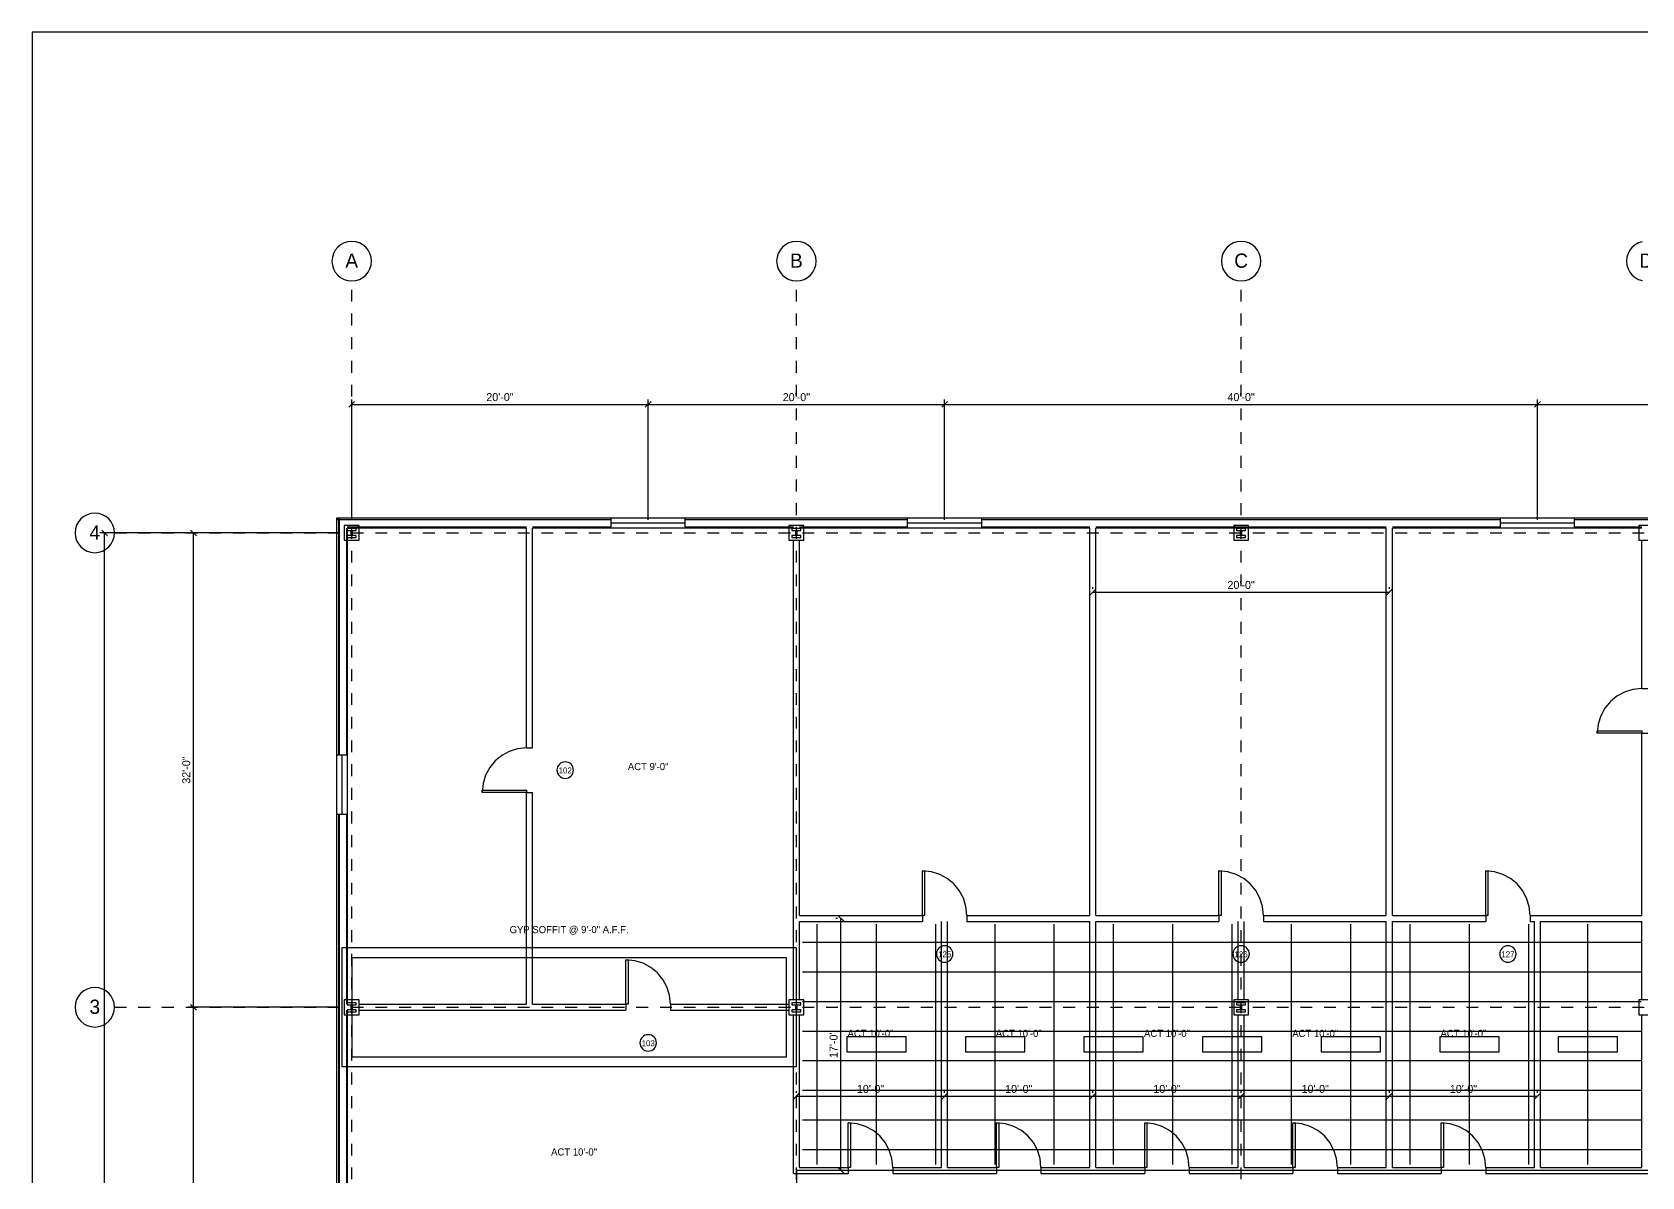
# Model space of a CAD drawing. Header units: inches. Extents: x 0.5 to 35.5, y 0.5 to 23.5.
# Drawn here: x 0.5 to 14.07, y 13.85 to 23.5 of the extents above; entities that cross this region are included whole.
import ezdxf
from ezdxf.enums import TextEntityAlignment as Align

# ---------------------------------------------------------------- set-up
doc = ezdxf.new("R2010")
doc.units = ezdxf.units.IN
doc.linetypes.add('DASHED', pattern=[0.125, 0.0833, -0.0417])
for name, color, linetype in [('A-ANNO-DIMS', 5, 'CONTINUOUS'), ('A-ANNO-SYMB', 5, 'CONTINUOUS'), ('A-ANNO-TEXT', 4, 'CONTINUOUS'), ('A-CLNG-GRID', 1, 'CONTINUOUS'), ('A-CLNG-SOFF', 3, 'CONTINUOUS'), ('A-COLS', 7, 'CONTINUOUS'), ('A-DOOR', 4, 'CONTINUOUS'), ('A-GLAZ', 3, 'CONTINUOUS'), ('A-WALL', 2, 'CONTINUOUS'), ('E-LITE', 2, 'CONTINUOUS'), ('G-ANNO-TTLB', 6, 'CONTINUOUS'), ('S-GRID', 1, 'CONTINUOUS')]:
    doc.layers.add(name, color=color, linetype=linetype)

msp = doc.modelspace()

# ---------------------------------------------------------------- linework, layer by layer
at = {"layer": 'A-ANNO-DIMS'}
for p, q in [((3.16989, 20.33698), (3.219, 20.38608)), ((3.19444, 19.38931), (3.19444, 20.40319)), ((3.19444, 20.36153), (5.69444, 20.36153)), ((5.66989, 20.33698), (5.719, 20.38608)), ((5.66989, 20.33698), (5.719, 20.38608)), ((5.69444, 19.38931), (5.69444, 20.40319)), ((5.69444, 19.38931), (5.69444, 20.40319)), ((5.69444, 20.36153), (8.19444, 20.36153)), ((8.16989, 20.33698), (8.219, 20.38608)), ((8.16989, 20.33698), (8.219, 20.38608)), ((8.19444, 19.38931), (8.19444, 20.40319)), ((8.19444, 19.38931), (8.19444, 20.40319)), ((8.19444, 20.36153), (13.19444, 20.36153)), ((13.16989, 20.33698), (13.219, 20.38608)), ((13.16989, 20.33698), (13.219, 20.38608)), ((13.19444, 19.38931), (13.19444, 20.40319)), ((13.19444, 19.38931), (13.19444, 20.40319)), ((13.19444, 20.36153), (15.69444, 20.36153)), ((3.08292, 19.27778), (1.06903, 19.27778)), ((1.13525, 19.25323), (1.08614, 19.30233)), ((1.11069, 7.77778), (1.11069, 19.27778)), ((3.08292, 19.27778), (1.81903, 19.27778)), ((1.88525, 19.25323), (1.83614, 19.30233)), ((1.86069, 15.27778), (1.86069, 19.27778)), ((9.41989, 18.75323), (9.469, 18.80233)), ((9.44444, 18.80556), (9.44444, 18.81944)), ((9.44444, 18.77778), (11.94444, 18.77778)), ((11.91989, 18.75323), (11.969, 18.80233)), ((11.94444, 18.80556), (11.94444, 18.81944)), ((7.29167, 16.02778), (7.27778, 16.02778)), ((7.344, 16.00323), (7.29489, 16.05233)), ((7.31944, 13.90278), (7.31944, 16.02778)), ((3.08292, 15.27778), (1.81903, 15.27778)), ((3.08292, 15.27778), (1.81903, 15.27778)), ((1.88525, 15.25323), (1.83614, 15.30233)), ((1.88525, 15.25323), (1.83614, 15.30233)), ((1.86069, 11.52778), (1.86069, 15.27778)), ((6.91989, 14.50323), (6.969, 14.55233)), ((6.94444, 14.55556), (6.94444, 14.56944)), ((6.94444, 14.52778), (8.19444, 14.52778)), ((8.16989, 14.50323), (8.219, 14.55233)), ((8.16989, 14.50323), (8.219, 14.55233)), ((8.19444, 14.55556), (8.19444, 14.56944)), ((8.19444, 14.55556), (8.19444, 14.56944)), ((8.19444, 14.52778), (9.44444, 14.52778)), ((9.41989, 14.50323), (9.469, 14.55233)), ((9.41989, 14.50323), (9.469, 14.55233)), ((9.44444, 14.55556), (9.44444, 14.56944)), ((9.44444, 14.55556), (9.44444, 14.56944)), ((9.44444, 14.52778), (10.69444, 14.52778)), ((10.66989, 14.50323), (10.719, 14.55233)), ((10.66989, 14.50323), (10.719, 14.55233)), ((10.69444, 14.55556), (10.69444, 14.56944)), ((10.69444, 14.55556), (10.69444, 14.56944)), ((10.69444, 14.52778), (11.94444, 14.52778)), ((11.91989, 14.50323), (11.969, 14.55233)), ((11.91989, 14.50323), (11.969, 14.55233)), ((11.94444, 14.55556), (11.94444, 14.56944)), ((11.94444, 14.55556), (11.94444, 14.56944)), ((11.94444, 14.52778), (13.19444, 14.52778)), ((13.16989, 14.50323), (13.219, 14.55233)), ((13.19444, 14.55556), (13.19444, 14.56944)), ((7.29167, 13.90278), (7.27778, 13.90278)), ((7.344, 13.87823), (7.29489, 13.92733))]:
    msp.add_line(p, q, dxfattribs=at)
at = {"layer": 'A-ANNO-SYMB'}
for p, q in [((4.9268, 17.29177), (4.92539, 17.27778)), ((4.92539, 17.27778), (4.9268, 17.26378)), ((4.93085, 17.30481), (4.9268, 17.29177)), ((4.9268, 17.26378), (4.93085, 17.25075)), ((4.93725, 17.3166), (4.93085, 17.30481)), ((4.93085, 17.25075), (4.93725, 17.23895)), ((4.94573, 17.32688), (4.93725, 17.3166)), ((4.93725, 17.23895), (4.94573, 17.22867)), ((4.95601, 17.33536), (4.94573, 17.32688)), ((4.9678, 17.34176), (4.95601, 17.33536)), ((4.98084, 17.34581), (4.9678, 17.34176)), ((4.99484, 17.34722), (4.98084, 17.34581)), ((5.00883, 17.34581), (4.99484, 17.34722)), ((5.02187, 17.34176), (5.00883, 17.34581)), ((5.03366, 17.33536), (5.02187, 17.34176)), ((5.04394, 17.32688), (5.03366, 17.33536)), ((5.05242, 17.3166), (5.04394, 17.32688)), ((5.04394, 17.22867), (5.05242, 17.23895)), ((5.05882, 17.30481), (5.05242, 17.3166)), ((5.05242, 17.23895), (5.05882, 17.25075)), ((5.06287, 17.29177), (5.05882, 17.30481)), ((5.05882, 17.25075), (5.06287, 17.26378)), ((5.06428, 17.27778), (5.06287, 17.29177)), ((5.06287, 17.26378), (5.06428, 17.27778)), ((4.94573, 17.22867), (4.95601, 17.22019)), ((4.95601, 17.22019), (4.9678, 17.21379)), ((4.9678, 17.21379), (4.98084, 17.20974)), ((4.98084, 17.20974), (4.99484, 17.20833)), ((4.99484, 17.20833), (5.00883, 17.20974)), ((5.00883, 17.20974), (5.02187, 17.21379)), ((5.02187, 17.21379), (5.03366, 17.22019)), ((5.03366, 17.22019), (5.04394, 17.22867)), ((8.13046, 15.75442), (8.12641, 15.74138)), ((8.13686, 15.76621), (8.13046, 15.75442)), ((8.14534, 15.77649), (8.13686, 15.76621)), ((8.15562, 15.78497), (8.14534, 15.77649)), ((8.16741, 15.79137), (8.15562, 15.78497)), ((8.18045, 15.79542), (8.16741, 15.79137)), ((8.19444, 15.79683), (8.18045, 15.79542)), ((8.20844, 15.79542), (8.19444, 15.79683)), ((8.22148, 15.79137), (8.20844, 15.79542)), ((8.23327, 15.78497), (8.22148, 15.79137)), ((8.24355, 15.77649), (8.23327, 15.78497)), ((8.25203, 15.76621), (8.24355, 15.77649)), ((8.25843, 15.75442), (8.25203, 15.76621)), ((8.26248, 15.74138), (8.25843, 15.75442)), ((10.63046, 15.75442), (10.62641, 15.74138)), ((10.63686, 15.76621), (10.63046, 15.75442)), ((10.64534, 15.77649), (10.63686, 15.76621)), ((10.65562, 15.78497), (10.64534, 15.77649)), ((10.66741, 15.79137), (10.65562, 15.78497)), ((10.68045, 15.79542), (10.66741, 15.79137)), ((10.69444, 15.79683), (10.68045, 15.79542)), ((10.70844, 15.79542), (10.69444, 15.79683)), ((10.72148, 15.79137), (10.70844, 15.79542)), ((10.73327, 15.78497), (10.72148, 15.79137)), ((10.74355, 15.77649), (10.73327, 15.78497)), ((10.75203, 15.76621), (10.74355, 15.77649)), ((10.75843, 15.75442), (10.75203, 15.76621)), ((10.76248, 15.74138), (10.75843, 15.75442)), ((12.88046, 15.75442), (12.87641, 15.74138)), ((12.88686, 15.76621), (12.88046, 15.75442)), ((12.89534, 15.77649), (12.88686, 15.76621)), ((12.90562, 15.78497), (12.89534, 15.77649)), ((12.91741, 15.79137), (12.90562, 15.78497)), ((12.93045, 15.79542), (12.91741, 15.79137)), ((12.94444, 15.79683), (12.93045, 15.79542)), ((12.95844, 15.79542), (12.94444, 15.79683)), ((12.97148, 15.79137), (12.95844, 15.79542)), ((12.98327, 15.78497), (12.97148, 15.79137)), ((12.99355, 15.77649), (12.98327, 15.78497)), ((13.00203, 15.76621), (12.99355, 15.77649)), ((13.00843, 15.75442), (13.00203, 15.76621)), ((13.01248, 15.74138), (13.00843, 15.75442)), ((8.12641, 15.74138), (8.125, 15.72739)), ((8.125, 15.72739), (8.12641, 15.71339)), ((8.12641, 15.71339), (8.13046, 15.70036)), ((8.13046, 15.70036), (8.13686, 15.68856)), ((8.13686, 15.68856), (8.14534, 15.67828)), ((8.14534, 15.67828), (8.15562, 15.6698)), ((8.15562, 15.6698), (8.16741, 15.6634)), ((8.16741, 15.6634), (8.18045, 15.65935)), ((8.18045, 15.65935), (8.19444, 15.65794)), ((8.19444, 15.65794), (8.20844, 15.65935)), ((8.20844, 15.65935), (8.22148, 15.6634)), ((8.22148, 15.6634), (8.23327, 15.6698)), ((8.23327, 15.6698), (8.24355, 15.67828)), ((8.24355, 15.67828), (8.25203, 15.68856)), ((8.25203, 15.68856), (8.25843, 15.70036)), ((8.25843, 15.70036), (8.26248, 15.71339)), ((8.26389, 15.72739), (8.26248, 15.74138)), ((8.26248, 15.71339), (8.26389, 15.72739)), ((10.62641, 15.74138), (10.625, 15.72739)), ((10.625, 15.72739), (10.62641, 15.71339)), ((10.62641, 15.71339), (10.63046, 15.70036)), ((10.63046, 15.70036), (10.63686, 15.68856)), ((10.63686, 15.68856), (10.64534, 15.67828)), ((10.64534, 15.67828), (10.65562, 15.6698)), ((10.65562, 15.6698), (10.66741, 15.6634)), ((10.66741, 15.6634), (10.68045, 15.65935)), ((10.68045, 15.65935), (10.69444, 15.65794)), ((10.69444, 15.65794), (10.70844, 15.65935)), ((10.70844, 15.65935), (10.72148, 15.6634)), ((10.72148, 15.6634), (10.73327, 15.6698)), ((10.73327, 15.6698), (10.74355, 15.67828)), ((10.74355, 15.67828), (10.75203, 15.68856)), ((10.75203, 15.68856), (10.75843, 15.70036)), ((10.75843, 15.70036), (10.76248, 15.71339)), ((10.76389, 15.72739), (10.76248, 15.74138)), ((10.76248, 15.71339), (10.76389, 15.72739)), ((12.87641, 15.74138), (12.875, 15.72739)), ((12.875, 15.72739), (12.87641, 15.71339)), ((12.87641, 15.71339), (12.88046, 15.70036)), ((12.88046, 15.70036), (12.88686, 15.68856)), ((12.88686, 15.68856), (12.89534, 15.67828)), ((12.89534, 15.67828), (12.90562, 15.6698)), ((12.90562, 15.6698), (12.91741, 15.6634)), ((12.91741, 15.6634), (12.93045, 15.65935)), ((12.93045, 15.65935), (12.94444, 15.65794)), ((12.94444, 15.65794), (12.95844, 15.65935)), ((12.95844, 15.65935), (12.97148, 15.6634)), ((12.97148, 15.6634), (12.98327, 15.6698)), ((12.98327, 15.6698), (12.99355, 15.67828)), ((12.99355, 15.67828), (13.00203, 15.68856)), ((13.00203, 15.68856), (13.00843, 15.70036)), ((13.00843, 15.70036), (13.01248, 15.71339)), ((13.01389, 15.72739), (13.01248, 15.74138)), ((13.01248, 15.71339), (13.01389, 15.72739)), ((5.62641, 14.99138), (5.625, 14.97739)), ((5.625, 14.97739), (5.62641, 14.96339)), ((5.63046, 15.00442), (5.62641, 14.99138)), ((5.62641, 14.96339), (5.63046, 14.95036)), ((5.63686, 15.01621), (5.63046, 15.00442)), ((5.63046, 14.95036), (5.63686, 14.93856)), ((5.64534, 15.02649), (5.63686, 15.01621)), ((5.63686, 14.93856), (5.64534, 14.92828)), ((5.65562, 15.03497), (5.64534, 15.02649)), ((5.66741, 15.04137), (5.65562, 15.03497)), ((5.68045, 15.04542), (5.66741, 15.04137)), ((5.69444, 15.04683), (5.68045, 15.04542)), ((5.70844, 15.04542), (5.69444, 15.04683)), ((5.72148, 15.04137), (5.70844, 15.04542)), ((5.73327, 15.03497), (5.72148, 15.04137)), ((5.74355, 15.02649), (5.73327, 15.03497)), ((5.75203, 15.01621), (5.74355, 15.02649)), ((5.74355, 14.92828), (5.75203, 14.93856)), ((5.75843, 15.00442), (5.75203, 15.01621)), ((5.75203, 14.93856), (5.75843, 14.95036)), ((5.76248, 14.99138), (5.75843, 15.00442)), ((5.75843, 14.95036), (5.76248, 14.96339)), ((5.76389, 14.97739), (5.76248, 14.99138)), ((5.76248, 14.96339), (5.76389, 14.97739)), ((5.64534, 14.92828), (5.65562, 14.9198)), ((5.65562, 14.9198), (5.66741, 14.9134)), ((5.66741, 14.9134), (5.68045, 14.90935)), ((5.68045, 14.90935), (5.69444, 14.90794)), ((5.69444, 14.90794), (5.70844, 14.90935)), ((5.70844, 14.90935), (5.72148, 14.9134)), ((5.72148, 14.9134), (5.73327, 14.9198)), ((5.73327, 14.9198), (5.74355, 14.92828))]:
    msp.add_line(p, q, dxfattribs=at)
at = {"layer": 'A-CLNG-GRID'}
for p, q in [((7.11944, 13.95278), (7.11944, 15.97778)), ((7.61944, 13.95278), (7.61944, 15.97778)), ((8.11944, 13.95278), (8.11944, 15.97778)), ((8.61944, 13.95278), (8.61944, 15.97778)), ((9.11944, 13.95278), (9.11944, 15.97778)), ((9.61944, 13.95278), (9.61944, 15.97778)), ((10.11944, 13.95278), (10.11944, 15.97778)), ((10.61944, 13.95278), (10.61944, 15.97778)), ((11.11944, 13.95278), (11.11944, 15.97778)), ((11.61944, 13.95278), (11.61944, 15.97778)), ((12.11944, 13.95278), (12.11944, 15.97778)), ((12.61944, 13.95278), (12.61944, 15.97778)), ((13.11944, 13.95278), (13.11944, 15.97778)), ((13.61944, 13.95278), (13.61944, 15.97778)), ((6.99444, 15.82778), (14.06944, 15.82778)), ((6.99444, 15.57778), (14.06944, 15.57778)), ((6.99444, 15.32778), (14.06944, 15.32778)), ((6.99444, 15.07778), (14.06944, 15.07778)), ((6.99444, 14.82778), (14.06944, 14.82778)), ((6.99444, 14.57778), (14.06944, 14.57778)), ((6.99444, 14.32778), (14.06944, 14.32778)), ((6.99444, 14.07778), (14.06944, 14.07778))]:
    msp.add_line(p, q, dxfattribs=at)
at = {"layer": 'A-CLNG-SOFF'}
for p, q in [((6.94444, 15.77778), (3.11111, 15.77778)), ((3.11111, 15.77778), (3.11111, 14.77778)), ((6.94444, 14.77778), (6.94444, 15.77778)), ((6.86111, 15.69444), (3.19444, 15.69444)), ((3.19444, 15.69444), (3.19444, 14.86111)), ((6.86111, 14.86111), (6.86111, 15.69444)), ((3.19444, 14.86111), (6.86111, 14.86111)), ((3.11111, 14.77778), (6.94444, 14.77778)), ((26.44444, 13.90278), (6.94444, 13.90278)), ((6.94444, 13.90278), (6.94444, 13.15278))]:
    msp.add_line(p, q, dxfattribs=at)
at = {"layer": 'A-COLS'}
for p, q in [((3.25694, 19.34028), (3.13194, 19.34028)), ((3.13194, 19.34028), (3.13194, 19.21528)), ((3.23194, 19.31528), (3.15694, 19.31528)), ((3.15694, 19.31528), (3.15694, 19.29861)), ((3.15694, 19.29861), (3.1875, 19.29861)), ((3.1875, 19.29861), (3.1875, 19.25694)), ((3.20139, 19.25694), (3.20139, 19.29861)), ((3.20139, 19.29861), (3.23194, 19.29861)), ((3.23194, 19.29861), (3.23194, 19.31528)), ((3.25694, 19.21528), (3.25694, 19.34028)), ((7.00694, 19.34028), (6.88194, 19.34028)), ((6.88194, 19.34028), (6.88194, 19.21528)), ((6.98194, 19.31528), (6.90694, 19.31528)), ((6.90694, 19.31528), (6.90694, 19.29861)), ((6.90694, 19.29861), (6.9375, 19.29861)), ((6.9375, 19.29861), (6.9375, 19.25694)), ((6.95139, 19.25694), (6.95139, 19.29861)), ((6.95139, 19.29861), (6.98194, 19.29861)), ((6.98194, 19.29861), (6.98194, 19.31528)), ((7.00694, 19.21528), (7.00694, 19.34028)), ((10.75694, 19.34028), (10.63194, 19.34028)), ((10.63194, 19.34028), (10.63194, 19.21528)), ((10.73194, 19.31528), (10.65694, 19.31528)), ((10.65694, 19.31528), (10.65694, 19.29861)), ((10.65694, 19.29861), (10.6875, 19.29861)), ((10.6875, 19.29861), (10.6875, 19.25694)), ((10.70139, 19.25694), (10.70139, 19.29861)), ((10.70139, 19.29861), (10.73194, 19.29861)), ((10.73194, 19.29861), (10.73194, 19.31528)), ((10.75694, 19.21528), (10.75694, 19.34028)), ((14.17361, 19.34028), (14.04861, 19.34028)), ((14.04861, 19.34028), (14.04861, 19.21528)), ((3.13194, 19.21528), (3.25694, 19.21528)), ((3.1875, 19.25694), (3.15694, 19.25694)), ((3.15694, 19.25694), (3.15694, 19.24028)), ((3.15694, 19.24028), (3.23194, 19.24028)), ((3.23194, 19.25694), (3.20139, 19.25694)), ((3.23194, 19.24028), (3.23194, 19.25694)), ((6.88194, 19.21528), (7.00694, 19.21528)), ((6.9375, 19.25694), (6.90694, 19.25694)), ((6.90694, 19.25694), (6.90694, 19.24028)), ((6.90694, 19.24028), (6.98194, 19.24028)), ((6.98194, 19.25694), (6.95139, 19.25694)), ((6.98194, 19.24028), (6.98194, 19.25694)), ((10.63194, 19.21528), (10.75694, 19.21528)), ((10.6875, 19.25694), (10.65694, 19.25694)), ((10.65694, 19.25694), (10.65694, 19.24028)), ((10.65694, 19.24028), (10.73194, 19.24028)), ((10.73194, 19.25694), (10.70139, 19.25694)), ((10.73194, 19.24028), (10.73194, 19.25694)), ((14.04861, 19.21528), (14.17361, 19.21528)), ((3.25694, 15.34028), (3.13194, 15.34028)), ((3.13194, 15.34028), (3.13194, 15.21528)), ((3.25694, 15.21528), (3.25694, 15.34028)), ((7.00694, 15.34028), (6.88194, 15.34028)), ((6.88194, 15.34028), (6.88194, 15.21528)), ((7.00694, 15.21528), (7.00694, 15.34028)), ((10.75694, 15.34028), (10.63194, 15.34028)), ((10.63194, 15.34028), (10.63194, 15.21528)), ((10.75694, 15.21528), (10.75694, 15.34028)), ((14.17361, 15.34028), (14.04861, 15.34028)), ((14.04861, 15.34028), (14.04861, 15.21528)), ((3.13194, 15.21528), (3.25694, 15.21528)), ((3.23194, 15.31528), (3.15694, 15.31528)), ((3.15694, 15.31528), (3.15694, 15.29861)), ((3.15694, 15.29861), (3.1875, 15.29861)), ((3.1875, 15.25694), (3.15694, 15.25694)), ((3.15694, 15.25694), (3.15694, 15.24028)), ((3.15694, 15.24028), (3.23194, 15.24028)), ((3.1875, 15.29861), (3.1875, 15.25694)), ((3.20139, 15.25694), (3.20139, 15.29861)), ((3.20139, 15.29861), (3.23194, 15.29861)), ((3.23194, 15.25694), (3.20139, 15.25694)), ((3.23194, 15.29861), (3.23194, 15.31528)), ((3.23194, 15.24028), (3.23194, 15.25694)), ((6.88194, 15.21528), (7.00694, 15.21528)), ((6.98194, 15.31528), (6.90694, 15.31528)), ((6.90694, 15.31528), (6.90694, 15.29861)), ((6.90694, 15.29861), (6.9375, 15.29861)), ((6.9375, 15.25694), (6.90694, 15.25694)), ((6.90694, 15.25694), (6.90694, 15.24028)), ((6.90694, 15.24028), (6.98194, 15.24028)), ((6.9375, 15.29861), (6.9375, 15.25694)), ((6.95139, 15.25694), (6.95139, 15.29861)), ((6.95139, 15.29861), (6.98194, 15.29861)), ((6.98194, 15.25694), (6.95139, 15.25694)), ((6.98194, 15.29861), (6.98194, 15.31528)), ((6.98194, 15.24028), (6.98194, 15.25694)), ((10.63194, 15.21528), (10.75694, 15.21528)), ((10.73194, 15.31528), (10.65694, 15.31528)), ((10.65694, 15.31528), (10.65694, 15.29861)), ((10.65694, 15.29861), (10.6875, 15.29861)), ((10.6875, 15.25694), (10.65694, 15.25694)), ((10.65694, 15.25694), (10.65694, 15.24028)), ((10.65694, 15.24028), (10.73194, 15.24028)), ((10.6875, 15.29861), (10.6875, 15.25694)), ((10.70139, 15.25694), (10.70139, 15.29861)), ((10.70139, 15.29861), (10.73194, 15.29861)), ((10.73194, 15.25694), (10.70139, 15.25694)), ((10.73194, 15.29861), (10.73194, 15.31528)), ((10.73194, 15.24028), (10.73194, 15.25694)), ((14.04861, 15.21528), (14.17361, 15.21528))]:
    msp.add_line(p, q, dxfattribs=at)
at = {"layer": 'A-DOOR'}
for p, q in [((13.92738, 17.93581), (13.86368, 17.90123)), ((13.99778, 17.95766), (13.92738, 17.93581)), ((14.07335, 17.96528), (13.99778, 17.95766)), ((13.76239, 17.79994), (13.72782, 17.73624)), ((13.80819, 17.85544), (13.76239, 17.79994)), ((13.86368, 17.90123), (13.80819, 17.85544)), ((13.70597, 17.66585), (13.69835, 17.59028)), ((13.72782, 17.73624), (13.70597, 17.66585)), ((13.69835, 17.59028), (13.69835, 17.60851)), ((13.69835, 17.60851), (14.07335, 17.60851)), ((14.07335, 17.59028), (13.69835, 17.59028)), ((14.07335, 17.60851), (14.07335, 17.59028)), ((4.45939, 17.40123), (4.40389, 17.35544)), ((4.52309, 17.43581), (4.45939, 17.40123)), ((4.59348, 17.45766), (4.52309, 17.43581)), ((4.66905, 17.46528), (4.59348, 17.45766)), ((4.3581, 17.29994), (4.32352, 17.23624)), ((4.40389, 17.35544), (4.3581, 17.29994)), ((4.30167, 17.16585), (4.29405, 17.09028)), ((4.29405, 17.09028), (4.29405, 17.10851)), ((4.29405, 17.10851), (4.66905, 17.10851)), ((4.32352, 17.23624), (4.30167, 17.16585)), ((4.66905, 17.10851), (4.66905, 17.09028)), ((4.66905, 17.09028), (4.29405, 17.09028)), ((8.00694, 16.05317), (8.00694, 16.42817)), ((8.00694, 16.42817), (8.02517, 16.42817)), ((8.08252, 16.42055), (8.00694, 16.42817)), ((8.02517, 16.42817), (8.02517, 16.05317)), ((10.50694, 16.05317), (10.50694, 16.42817)), ((10.50694, 16.42817), (10.52517, 16.42817)), ((10.58252, 16.42055), (10.50694, 16.42817)), ((10.52517, 16.42817), (10.52517, 16.05317)), ((12.75694, 16.05317), (12.75694, 16.42817)), ((12.75694, 16.42817), (12.77517, 16.42817)), ((12.83252, 16.42055), (12.75694, 16.42817)), ((12.77517, 16.42817), (12.77517, 16.05317)), ((8.15291, 16.3987), (8.08252, 16.42055)), ((8.21661, 16.36412), (8.15291, 16.3987)), ((8.27211, 16.31833), (8.21661, 16.36412)), ((8.3179, 16.26283), (8.27211, 16.31833)), ((10.65291, 16.3987), (10.58252, 16.42055)), ((10.71661, 16.36412), (10.65291, 16.3987)), ((10.77211, 16.31833), (10.71661, 16.36412)), ((10.8179, 16.26283), (10.77211, 16.31833)), ((12.90291, 16.3987), (12.83252, 16.42055)), ((12.96661, 16.36412), (12.90291, 16.3987)), ((13.02211, 16.31833), (12.96661, 16.36412)), ((13.0679, 16.26283), (13.02211, 16.31833)), ((8.35248, 16.19914), (8.3179, 16.26283)), ((8.37433, 16.12874), (8.35248, 16.19914)), ((10.85248, 16.19914), (10.8179, 16.26283)), ((10.87433, 16.12874), (10.85248, 16.19914)), ((13.10248, 16.19914), (13.0679, 16.26283)), ((13.12433, 16.12874), (13.10248, 16.19914)), ((8.02517, 16.05317), (8.00694, 16.05317)), ((8.38194, 16.05317), (8.37433, 16.12874)), ((10.52517, 16.05317), (10.50694, 16.05317)), ((10.88194, 16.05317), (10.87433, 16.12874)), ((12.77517, 16.05317), (12.75694, 16.05317)), ((13.13194, 16.05317), (13.12433, 16.12874)), ((5.50694, 15.30317), (5.50694, 15.67817)), ((5.50694, 15.67817), (5.52517, 15.67817)), ((5.58252, 15.67055), (5.50694, 15.67817)), ((5.52517, 15.67817), (5.52517, 15.30317)), ((5.65291, 15.6487), (5.58252, 15.67055)), ((5.71661, 15.61412), (5.65291, 15.6487)), ((5.77211, 15.56833), (5.71661, 15.61412)), ((5.8179, 15.51283), (5.77211, 15.56833)), ((5.85248, 15.44914), (5.8179, 15.51283)), ((5.87433, 15.37874), (5.85248, 15.44914)), ((5.88194, 15.30317), (5.87433, 15.37874)), ((5.52517, 15.30317), (5.50694, 15.30317)), ((7.38194, 13.92817), (7.38194, 14.30317)), ((7.38194, 14.30317), (7.40017, 14.30317)), ((7.45752, 14.29555), (7.38194, 14.30317)), ((7.40017, 14.30317), (7.40017, 13.92817)), ((7.52791, 14.2737), (7.45752, 14.29555)), ((7.59161, 14.23912), (7.52791, 14.2737)), ((8.63194, 13.92817), (8.63194, 14.30317)), ((8.63194, 14.30317), (8.65017, 14.30317)), ((8.70752, 14.29555), (8.63194, 14.30317)), ((8.65017, 14.30317), (8.65017, 13.92817)), ((8.77791, 14.2737), (8.70752, 14.29555)), ((8.84161, 14.23912), (8.77791, 14.2737)), ((9.88194, 13.92817), (9.88194, 14.30317)), ((9.88194, 14.30317), (9.90017, 14.30317)), ((9.95752, 14.29555), (9.88194, 14.30317)), ((9.90017, 14.30317), (9.90017, 13.92817)), ((10.02791, 14.2737), (9.95752, 14.29555)), ((10.09161, 14.23912), (10.02791, 14.2737)), ((11.13194, 13.92817), (11.13194, 14.30317)), ((11.13194, 14.30317), (11.15017, 14.30317)), ((11.20752, 14.29555), (11.13194, 14.30317)), ((11.15017, 14.30317), (11.15017, 13.92817)), ((11.27791, 14.2737), (11.20752, 14.29555)), ((11.34161, 14.23912), (11.27791, 14.2737)), ((12.38194, 13.92817), (12.38194, 14.30317)), ((12.38194, 14.30317), (12.40017, 14.30317)), ((12.45752, 14.29555), (12.38194, 14.30317)), ((12.40017, 14.30317), (12.40017, 13.92817)), ((12.52791, 14.2737), (12.45752, 14.29555)), ((12.59161, 14.23912), (12.52791, 14.2737)), ((7.64711, 14.19333), (7.59161, 14.23912)), ((7.6929, 14.13783), (7.64711, 14.19333)), ((7.72748, 14.07414), (7.6929, 14.13783)), ((8.89711, 14.19333), (8.84161, 14.23912)), ((8.9429, 14.13783), (8.89711, 14.19333)), ((8.97748, 14.07414), (8.9429, 14.13783)), ((10.14711, 14.19333), (10.09161, 14.23912)), ((10.1929, 14.13783), (10.14711, 14.19333)), ((10.22748, 14.07414), (10.1929, 14.13783)), ((11.39711, 14.19333), (11.34161, 14.23912)), ((11.4429, 14.13783), (11.39711, 14.19333)), ((11.47748, 14.07414), (11.4429, 14.13783)), ((12.64711, 14.19333), (12.59161, 14.23912)), ((12.6929, 14.13783), (12.64711, 14.19333)), ((12.72748, 14.07414), (12.6929, 14.13783)), ((7.74933, 14.00374), (7.72748, 14.07414)), ((7.75694, 13.92817), (7.74933, 14.00374)), ((8.99933, 14.00374), (8.97748, 14.07414)), ((9.00694, 13.92817), (8.99933, 14.00374)), ((10.24933, 14.00374), (10.22748, 14.07414)), ((10.25694, 13.92817), (10.24933, 14.00374)), ((11.49933, 14.00374), (11.47748, 14.07414)), ((11.50694, 13.92817), (11.49933, 14.00374)), ((12.74933, 14.00374), (12.72748, 14.07414)), ((12.75694, 13.92817), (12.74933, 14.00374)), ((7.40017, 13.92817), (7.38194, 13.92817)), ((8.65017, 13.92817), (8.63194, 13.92817)), ((9.90017, 13.92817), (9.88194, 13.92817)), ((11.15017, 13.92817), (11.13194, 13.92817)), ((12.40017, 13.92817), (12.38194, 13.92817))]:
    msp.add_line(p, q, dxfattribs=at)
at = {"layer": 'A-GLAZ'}
for p, q in [((6.00694, 19.40343), (5.38194, 19.40343)), ((6.00694, 19.36111), (5.38194, 19.36111)), ((6.00694, 19.31879), (5.38194, 19.31879)), ((8.50694, 19.40343), (7.88194, 19.40343)), ((8.50694, 19.36111), (7.88194, 19.36111)), ((8.50694, 19.31879), (7.88194, 19.31879)), ((13.50694, 19.40343), (12.88194, 19.40343)), ((13.50694, 19.36111), (12.88194, 19.36111)), ((13.50694, 19.31879), (12.88194, 19.31879)), ((3.06489, 17.40278), (3.06489, 16.90278)), ((3.11111, 17.40278), (3.11111, 16.90278)), ((3.15734, 17.40278), (3.15734, 16.90278))]:
    msp.add_line(p, q, dxfattribs=at)
at = {"layer": 'A-WALL'}
for p, q in [((5.38194, 19.40343), (3.06489, 19.40343)), ((3.06489, 19.40343), (3.06489, 17.40278)), ((5.38194, 19.3878), (3.06489, 19.3878)), ((3.08181, 19.40343), (3.08181, 17.40278)), ((3.08832, 19.40343), (3.08832, 17.40278)), ((3.15082, 19.31879), (3.15082, 17.40278)), ((4.66905, 19.3253), (3.15734, 19.3253)), ((4.66905, 19.31879), (3.15734, 19.31879)), ((3.15734, 19.31879), (3.15734, 17.40278)), ((4.66905, 17.46528), (4.66905, 19.31879)), ((5.38194, 19.3253), (4.71984, 19.3253)), ((5.38194, 19.31879), (4.71984, 19.31879)), ((4.71984, 17.46528), (4.71984, 19.31879)), ((5.38194, 19.31879), (5.38194, 19.40343)), ((7.88194, 19.40343), (6.00694, 19.40343)), ((6.00694, 19.31879), (6.00694, 19.40343)), ((7.88194, 19.3878), (6.00694, 19.3878)), ((6.91905, 19.3253), (6.00694, 19.3253)), ((6.91905, 19.31879), (6.00694, 19.31879)), ((7.88194, 19.3253), (6.96984, 19.3253)), ((7.88194, 19.31879), (6.96984, 19.31879)), ((7.88194, 19.31879), (7.88194, 19.40343)), ((12.88194, 19.40343), (8.50694, 19.40343)), ((8.50694, 19.31879), (8.50694, 19.40343)), ((12.88194, 19.3878), (8.50694, 19.3878)), ((9.41905, 19.3253), (8.50694, 19.3253)), ((9.41905, 19.31879), (8.50694, 19.31879)), ((9.41905, 16.05317), (9.41905, 19.31879)), ((11.91905, 19.3253), (9.46984, 19.3253)), ((11.91905, 19.31879), (9.46984, 19.31879)), ((9.46984, 16.05317), (9.46984, 19.31879)), ((11.91905, 16.05317), (11.91905, 19.31879)), ((12.88194, 19.3253), (11.96984, 19.3253)), ((12.88194, 19.31879), (11.96984, 19.31879)), ((11.96984, 16.05317), (11.96984, 19.31879)), ((12.88194, 19.31879), (12.88194, 19.40343)), ((15.38194, 19.40343), (13.50694, 19.40343)), ((13.50694, 19.31879), (13.50694, 19.40343)), ((15.38194, 19.3878), (13.50694, 19.3878)), ((14.07335, 19.3253), (13.50694, 19.3253)), ((14.07335, 19.31879), (13.50694, 19.31879)), ((6.91905, 15.34028), (6.91905, 19.21528)), ((6.96984, 16.05317), (6.96984, 19.21528)), ((14.07335, 17.96528), (14.07335, 19.21528)), ((14.07335, 17.96528), (14.14887, 17.96528)), ((14.07335, 16.05317), (14.07335, 17.59028)), ((14.07335, 17.59028), (14.14887, 17.59028)), ((3.15734, 17.40278), (3.06489, 17.40278)), ((4.66905, 17.46528), (4.71984, 17.46528)), ((4.66905, 15.30317), (4.66905, 17.09028)), ((4.66905, 17.09028), (4.71984, 17.09028)), ((4.71984, 15.30317), (4.71984, 17.09028)), ((3.06489, 16.90278), (3.06489, 11.77778)), ((3.15734, 16.90278), (3.06489, 16.90278)), ((3.08181, 16.90278), (3.08181, 11.77778)), ((3.08832, 16.90278), (3.08832, 11.77778)), ((3.15082, 16.90278), (3.15082, 15.30317)), ((3.15734, 16.90278), (3.15734, 15.30317)), ((6.96984, 16.05317), (8.00694, 16.05317)), ((8.00694, 16.05317), (8.00694, 16.00239)), ((8.38194, 16.05317), (9.41905, 16.05317)), ((8.38194, 16.05317), (8.38194, 16.00239)), ((9.46984, 16.05317), (10.50694, 16.05317)), ((10.50694, 16.05317), (10.50694, 16.00239)), ((10.88194, 16.05317), (11.91905, 16.05317)), ((10.88194, 16.05317), (10.88194, 16.00239)), ((11.96984, 16.05317), (12.75694, 16.05317)), ((12.75694, 16.05317), (12.75694, 16.00239)), ((13.13194, 16.05317), (14.07335, 16.05317)), ((13.13194, 16.05317), (13.13194, 16.00239)), ((6.96984, 15.34028), (6.96984, 16.00239)), ((6.96984, 16.00239), (8.00694, 16.00239)), ((8.16905, 13.92817), (8.16905, 16.00239)), ((8.21984, 13.92817), (8.21984, 16.00239)), ((8.38194, 16.00239), (9.41905, 16.00239)), ((9.41905, 13.92817), (9.41905, 16.00239)), ((9.46984, 16.00239), (10.50694, 16.00239)), ((9.46984, 13.92817), (9.46984, 16.00239)), ((10.66905, 15.34028), (10.66905, 16.00239)), ((10.71984, 15.34028), (10.71984, 16.00239)), ((10.88194, 16.00239), (11.91905, 16.00239)), ((11.91905, 13.92817), (11.91905, 16.00239)), ((11.96984, 16.00239), (12.75694, 16.00239)), ((11.96984, 13.92817), (11.96984, 16.00239)), ((13.13194, 16.00239), (13.16905, 16.00239)), ((13.16905, 13.92817), (13.16905, 16.00239)), ((13.21984, 16.00239), (14.07335, 16.00239)), ((13.21984, 13.92817), (13.21984, 16.00239)), ((14.07335, 15.34028), (14.07335, 16.00239)), ((3.15082, 15.25239), (3.15082, 11.77778)), ((3.15734, 15.25239), (3.15734, 11.77778)), ((3.25694, 15.30317), (4.66905, 15.30317)), ((3.25694, 15.25239), (5.50694, 15.25239)), ((4.71984, 15.30317), (5.50694, 15.30317)), ((5.50694, 15.30317), (5.50694, 15.25239)), ((5.88194, 15.30317), (6.88194, 15.30317)), ((5.88194, 15.30317), (5.88194, 15.25239)), ((5.88194, 15.25239), (6.88194, 15.25239)), ((6.91905, 13.87739), (6.91905, 15.21528)), ((6.96984, 13.92817), (6.96984, 15.21528)), ((10.66905, 13.92817), (10.66905, 15.21528)), ((10.71984, 13.92817), (10.71984, 15.21528)), ((14.07335, 13.92817), (14.07335, 15.21528)), ((6.91905, 13.87739), (7.38194, 13.87739)), ((6.96984, 13.92817), (7.38194, 13.92817)), ((7.38194, 13.92817), (7.38194, 13.87739)), ((7.75694, 13.92817), (8.16905, 13.92817)), ((7.75694, 13.92817), (7.75694, 13.87739)), ((7.75694, 13.87739), (8.63194, 13.87739)), ((8.21984, 13.92817), (8.63194, 13.92817)), ((8.63194, 13.92817), (8.63194, 13.87739)), ((9.00694, 13.92817), (9.41905, 13.92817)), ((9.00694, 13.92817), (9.00694, 13.87739)), ((9.00694, 13.87739), (9.88194, 13.87739)), ((9.46984, 13.92817), (9.88194, 13.92817)), ((9.88194, 13.92817), (9.88194, 13.87739)), ((10.25694, 13.92817), (10.66905, 13.92817)), ((10.25694, 13.92817), (10.25694, 13.87739)), ((10.25694, 13.87739), (11.13194, 13.87739)), ((10.71984, 13.92817), (11.13194, 13.92817)), ((11.13194, 13.92817), (11.13194, 13.87739)), ((11.50694, 13.92817), (11.91905, 13.92817)), ((11.50694, 13.92817), (11.50694, 13.87739)), ((11.50694, 13.87739), (12.38194, 13.87739)), ((11.96984, 13.92817), (12.38194, 13.92817)), ((12.38194, 13.92817), (12.38194, 13.87739)), ((12.75694, 13.92817), (13.16905, 13.92817)), ((12.75694, 13.92817), (12.75694, 13.87739)), ((12.75694, 13.87739), (19.41319, 13.87739)), ((13.21984, 13.92817), (14.07335, 13.92817))]:
    msp.add_line(p, q, dxfattribs=at)
at = {"layer": 'E-LITE'}
for p, q in [((7.86944, 15.02778), (7.36944, 15.02778)), ((7.36944, 15.02778), (7.36944, 14.90278)), ((7.86944, 14.90278), (7.86944, 15.02778)), ((8.86944, 15.02778), (8.36944, 15.02778)), ((8.36944, 15.02778), (8.36944, 14.90278)), ((8.86944, 14.90278), (8.86944, 15.02778)), ((9.86944, 15.02778), (9.36944, 15.02778)), ((9.36944, 15.02778), (9.36944, 14.90278)), ((9.86944, 14.90278), (9.86944, 15.02778)), ((10.86944, 15.02778), (10.36944, 15.02778)), ((10.36944, 15.02778), (10.36944, 14.90278)), ((10.86944, 14.90278), (10.86944, 15.02778)), ((11.86944, 15.02778), (11.36944, 15.02778)), ((11.36944, 15.02778), (11.36944, 14.90278)), ((11.86944, 14.90278), (11.86944, 15.02778)), ((12.86944, 15.02778), (12.36944, 15.02778)), ((12.36944, 15.02778), (12.36944, 14.90278)), ((12.86944, 14.90278), (12.86944, 15.02778)), ((13.86944, 15.02778), (13.36944, 15.02778)), ((13.36944, 15.02778), (13.36944, 14.90278)), ((13.86944, 14.90278), (13.86944, 15.02778)), ((7.36944, 14.90278), (7.86944, 14.90278)), ((8.36944, 14.90278), (8.86944, 14.90278)), ((9.36944, 14.90278), (9.86944, 14.90278)), ((10.36944, 14.90278), (10.86944, 14.90278)), ((11.36944, 14.90278), (11.86944, 14.90278)), ((12.36944, 14.90278), (12.86944, 14.90278)), ((13.36944, 14.90278), (13.86944, 14.90278))]:
    msp.add_line(p, q, dxfattribs=at)
at = {"layer": 'G-ANNO-TTLB'}
for p, q in [((35.5, 23.5), (0.5, 23.5)), ((0.5, 23.5), (0.5, 0.5))]:
    msp.add_line(p, q, dxfattribs=at)
at = {"layer": 'S-GRID'}
for p, q in [((3.12957, 21.72301), (3.10126, 21.70765)), ((3.16086, 21.73273), (3.12957, 21.72301)), ((3.19444, 21.73611), (3.16086, 21.73273)), ((3.22803, 21.73273), (3.19444, 21.73611)), ((3.25932, 21.72301), (3.22803, 21.73273)), ((3.28763, 21.70765), (3.25932, 21.72301)), ((6.87957, 21.72301), (6.85126, 21.70765)), ((6.91086, 21.73273), (6.87957, 21.72301)), ((6.94444, 21.73611), (6.91086, 21.73273)), ((6.97803, 21.73273), (6.94444, 21.73611)), ((7.00932, 21.72301), (6.97803, 21.73273)), ((7.03763, 21.70765), (7.00932, 21.72301)), ((10.62957, 21.72301), (10.60126, 21.70765)), ((10.66086, 21.73273), (10.62957, 21.72301)), ((10.69444, 21.73611), (10.66086, 21.73273)), ((10.72803, 21.73273), (10.69444, 21.73611)), ((10.75932, 21.72301), (10.72803, 21.73273)), ((10.78763, 21.70765), (10.75932, 21.72301)), ((14.04624, 21.72301), (14.01793, 21.70765)), ((14.07752, 21.73273), (14.04624, 21.72301)), ((3.03116, 21.60303), (3.02778, 21.56944)), ((3.04088, 21.63432), (3.03116, 21.60303)), ((3.05624, 21.66263), (3.04088, 21.63432)), ((3.07659, 21.6873), (3.05624, 21.66263)), ((3.10126, 21.70765), (3.07659, 21.6873)), ((3.3123, 21.6873), (3.28763, 21.70765)), ((3.33265, 21.66263), (3.3123, 21.6873)), ((3.34801, 21.63432), (3.33265, 21.66263)), ((3.35773, 21.60303), (3.34801, 21.63432)), ((3.36111, 21.56944), (3.35773, 21.60303)), ((6.78116, 21.60303), (6.77778, 21.56944)), ((6.79088, 21.63432), (6.78116, 21.60303)), ((6.80624, 21.66263), (6.79088, 21.63432)), ((6.82659, 21.6873), (6.80624, 21.66263)), ((6.85126, 21.70765), (6.82659, 21.6873)), ((7.0623, 21.6873), (7.03763, 21.70765)), ((7.08265, 21.66263), (7.0623, 21.6873)), ((7.09801, 21.63432), (7.08265, 21.66263)), ((7.10773, 21.60303), (7.09801, 21.63432)), ((7.11111, 21.56944), (7.10773, 21.60303)), ((10.53116, 21.60303), (10.52778, 21.56944)), ((10.54088, 21.63432), (10.53116, 21.60303)), ((10.55624, 21.66263), (10.54088, 21.63432)), ((10.57659, 21.6873), (10.55624, 21.66263)), ((10.60126, 21.70765), (10.57659, 21.6873)), ((10.8123, 21.6873), (10.78763, 21.70765)), ((10.83265, 21.66263), (10.8123, 21.6873)), ((10.84801, 21.63432), (10.83265, 21.66263)), ((10.85773, 21.60303), (10.84801, 21.63432)), ((10.86111, 21.56944), (10.85773, 21.60303)), ((13.94783, 21.60303), (13.94444, 21.56944)), ((13.95754, 21.63432), (13.94783, 21.60303)), ((13.97291, 21.66263), (13.95754, 21.63432)), ((13.99326, 21.6873), (13.97291, 21.66263)), ((14.01793, 21.70765), (13.99326, 21.6873)), ((3.02778, 21.56944), (3.03116, 21.53586)), ((3.03116, 21.53586), (3.04088, 21.50457)), ((3.04088, 21.50457), (3.05624, 21.47626)), ((3.05624, 21.47626), (3.07659, 21.45159)), ((3.07659, 21.45159), (3.10126, 21.43124)), ((3.28763, 21.43124), (3.3123, 21.45159)), ((3.3123, 21.45159), (3.33265, 21.47626)), ((3.33265, 21.47626), (3.34801, 21.50457)), ((3.34801, 21.50457), (3.35773, 21.53586)), ((3.35773, 21.53586), (3.36111, 21.56944)), ((6.77778, 21.56944), (6.78116, 21.53586)), ((6.78116, 21.53586), (6.79088, 21.50457)), ((6.79088, 21.50457), (6.80624, 21.47626)), ((6.80624, 21.47626), (6.82659, 21.45159)), ((6.82659, 21.45159), (6.85126, 21.43124)), ((7.03763, 21.43124), (7.0623, 21.45159)), ((7.0623, 21.45159), (7.08265, 21.47626)), ((7.08265, 21.47626), (7.09801, 21.50457)), ((7.09801, 21.50457), (7.10773, 21.53586)), ((7.10773, 21.53586), (7.11111, 21.56944)), ((10.52778, 21.56944), (10.53116, 21.53586)), ((10.53116, 21.53586), (10.54088, 21.50457)), ((10.54088, 21.50457), (10.55624, 21.47626)), ((10.55624, 21.47626), (10.57659, 21.45159)), ((10.57659, 21.45159), (10.60126, 21.43124)), ((10.78763, 21.43124), (10.8123, 21.45159)), ((10.8123, 21.45159), (10.83265, 21.47626)), ((10.83265, 21.47626), (10.84801, 21.50457)), ((10.84801, 21.50457), (10.85773, 21.53586)), ((10.85773, 21.53586), (10.86111, 21.56944)), ((13.94444, 21.56944), (13.94783, 21.53586)), ((13.94783, 21.53586), (13.95754, 21.50457)), ((13.95754, 21.50457), (13.97291, 21.47626)), ((13.97291, 21.47626), (13.99326, 21.45159)), ((13.99326, 21.45159), (14.01793, 21.43124)), ((3.10126, 21.43124), (3.12957, 21.41588)), ((3.12957, 21.41588), (3.16086, 21.40616)), ((3.16086, 21.40616), (3.19444, 21.40278)), ((3.19444, 21.40278), (3.22803, 21.40616)), ((3.22803, 21.40616), (3.25932, 21.41588)), ((3.25932, 21.41588), (3.28763, 21.43124)), ((6.85126, 21.43124), (6.87957, 21.41588)), ((6.87957, 21.41588), (6.91086, 21.40616)), ((6.91086, 21.40616), (6.94444, 21.40278)), ((6.94444, 21.40278), (6.97803, 21.40616)), ((6.97803, 21.40616), (7.00932, 21.41588)), ((7.00932, 21.41588), (7.03763, 21.43124)), ((10.60126, 21.43124), (10.62957, 21.41588)), ((10.62957, 21.41588), (10.66086, 21.40616)), ((10.66086, 21.40616), (10.69444, 21.40278)), ((10.69444, 21.40278), (10.72803, 21.40616)), ((10.72803, 21.40616), (10.75932, 21.41588)), ((10.75932, 21.41588), (10.78763, 21.43124)), ((14.01793, 21.43124), (14.04624, 21.41588)), ((14.04624, 21.41588), (14.07752, 21.40616)), ((0.93459, 19.41598), (0.90993, 19.39563)), ((0.9629, 19.43135), (0.93459, 19.41598)), ((0.99419, 19.44106), (0.9629, 19.43135)), ((1.02778, 19.44444), (0.99419, 19.44106)), ((1.06137, 19.44106), (1.02778, 19.44444)), ((1.09265, 19.43135), (1.06137, 19.44106)), ((1.12096, 19.41598), (1.09265, 19.43135)), ((1.14563, 19.39563), (1.12096, 19.41598)), ((0.8645, 19.31137), (0.86111, 19.27778)), ((0.86111, 19.27778), (0.8645, 19.24419)), ((0.87421, 19.34265), (0.8645, 19.31137)), ((0.88958, 19.37096), (0.87421, 19.34265)), ((0.90993, 19.39563), (0.88958, 19.37096)), ((1.16598, 19.37096), (1.14563, 19.39563)), ((1.18135, 19.34265), (1.16598, 19.37096)), ((1.19106, 19.31137), (1.18135, 19.34265)), ((1.19444, 19.27778), (1.19106, 19.31137)), ((1.19106, 19.24419), (1.19444, 19.27778)), ((0.8645, 19.24419), (0.87421, 19.2129)), ((0.87421, 19.2129), (0.88958, 19.18459)), ((0.88958, 19.18459), (0.90993, 19.15993)), ((0.90993, 19.15993), (0.93459, 19.13958)), ((0.93459, 19.13958), (0.9629, 19.12421)), ((1.09265, 19.12421), (1.12096, 19.13958)), ((1.12096, 19.13958), (1.14563, 19.15993)), ((1.14563, 19.15993), (1.16598, 19.18459)), ((1.16598, 19.18459), (1.18135, 19.2129)), ((1.18135, 19.2129), (1.19106, 19.24419)), ((0.9629, 19.12421), (0.99419, 19.1145)), ((0.99419, 19.1145), (1.02778, 19.11111)), ((1.02778, 19.11111), (1.06137, 19.1145)), ((1.06137, 19.1145), (1.09265, 19.12421)), ((0.87421, 15.34265), (0.8645, 15.31137)), ((0.88958, 15.37096), (0.87421, 15.34265)), ((0.90993, 15.39563), (0.88958, 15.37096)), ((0.93459, 15.41598), (0.90993, 15.39563)), ((0.9629, 15.43135), (0.93459, 15.41598)), ((0.99419, 15.44106), (0.9629, 15.43135)), ((1.02778, 15.44444), (0.99419, 15.44106)), ((1.06137, 15.44106), (1.02778, 15.44444)), ((1.09265, 15.43135), (1.06137, 15.44106)), ((1.12096, 15.41598), (1.09265, 15.43135)), ((1.14563, 15.39563), (1.12096, 15.41598)), ((1.16598, 15.37096), (1.14563, 15.39563)), ((1.18135, 15.34265), (1.16598, 15.37096)), ((1.19106, 15.31137), (1.18135, 15.34265)), ((0.8645, 15.31137), (0.86111, 15.27778)), ((0.86111, 15.27778), (0.8645, 15.24419)), ((0.8645, 15.24419), (0.87421, 15.2129)), ((0.87421, 15.2129), (0.88958, 15.18459)), ((1.16598, 15.18459), (1.18135, 15.2129)), ((1.18135, 15.2129), (1.19106, 15.24419)), ((1.19444, 15.27778), (1.19106, 15.31137)), ((1.19106, 15.24419), (1.19444, 15.27778)), ((0.88958, 15.18459), (0.90993, 15.15993)), ((0.90993, 15.15993), (0.93459, 15.13958)), ((0.93459, 15.13958), (0.9629, 15.12421)), ((0.9629, 15.12421), (0.99419, 15.1145)), ((0.99419, 15.1145), (1.02778, 15.11111)), ((1.02778, 15.11111), (1.06137, 15.1145)), ((1.06137, 15.1145), (1.09265, 15.12421)), ((1.09265, 15.12421), (1.12096, 15.13958)), ((1.12096, 15.13958), (1.14563, 15.15993)), ((1.14563, 15.15993), (1.16598, 15.18459))]:
    msp.add_line(p, q, dxfattribs=at)
at = {"layer": 'S-GRID', "linetype": 'DASHED'}
for p, q in [((3.19444, 7.02778), (3.19444, 21.40278)), ((6.94444, 7.02778), (6.94444, 21.40278)), ((10.69444, 7.02778), (10.69444, 21.40278)), ((1.19444, 19.27778), (29.94444, 19.27778)), ((1.19444, 15.27778), (29.94444, 15.27778))]:
    msp.add_line(p, q, dxfattribs=at)

# ---------------------------------------------------------------- texts
at = {"layer": 'A-ANNO-DIMS'}
for s, p in [('20\'-0"', (4.44444, 20.38931)), ('20\'-0"', (6.94444, 20.38931)), ('40\'-0"', (10.69444, 20.38931)), ('20\'-0"', (10.69444, 18.80556)), ('10\'-0"', (7.56944, 14.55556)), ('10\'-0"', (8.81944, 14.55556)), ('10\'-0"', (10.06944, 14.55556)), ('10\'-0"', (11.31944, 14.55556)), ('10\'-0"', (12.56944, 14.55556))]:
    msp.add_text(s, height=0.0675, dxfattribs=at).set_placement(p, align=Align.CENTER)
for s, p in [('32\'-0"', (1.83292, 17.27778)), ('17\'-0"', (7.29167, 14.96528))]:
    msp.add_text(s, height=0.0675, rotation=90, dxfattribs=at).set_placement(p, align=Align.CENTER)
at = {"layer": 'A-ANNO-SYMB'}
for s, p in [('102', (4.99484, 17.25)), ('125', (8.19444, 15.69961)), ('126', (10.69444, 15.69961)), ('127', (12.94444, 15.69961)), ('103', (5.69444, 14.94961))]:
    msp.add_text(s, height=0.05, dxfattribs=at).set_placement(p, align=Align.CENTER)
at = {"layer": 'A-ANNO-TEXT'}
for s, p in [('ACT 9\'-0"', (5.69444, 17.27778)), ('GYP SOFFIT @ 9\'-0" A.F.F.', (5.02778, 15.90278)), ('ACT 10\'-0"', (7.56944, 15.02778)), ('ACT 10\'-0"', (8.81944, 15.02778)), ('ACT 10\'-0"', (10.06944, 15.02778)), ('ACT 10\'-0"', (11.31944, 15.02778)), ('ACT 10\'-0"', (12.56944, 15.02778)), ('ACT 10\'-0"', (5.06944, 14.02778))]:
    msp.add_text(s, height=0.06, dxfattribs=at).set_placement(p, align=Align.CENTER)
at = {"layer": 'S-GRID'}
for s, p in [('A', (3.19444, 21.51389)), ('B', (6.94444, 21.51389)), ('C', (10.69444, 21.51389)), ('D', (14.11111, 21.51389)), ('4', (1.02778, 19.22222)), ('3', (1.02778, 15.22222))]:
    msp.add_text(s, height=0.12, dxfattribs=at).set_placement(p, align=Align.CENTER)

doc.saveas('drawing.dxf')
